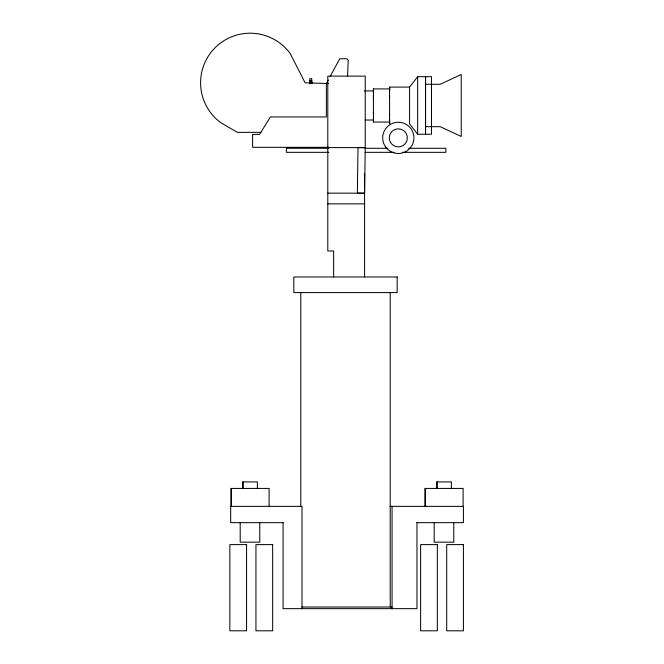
<?xml version="1.0" encoding="UTF-8"?>
<svg xmlns="http://www.w3.org/2000/svg" width="664" height="664" viewBox="0 0 664 664"><rect width="100%" height="100%" fill="white"/><g stroke="black" fill="none" stroke-linecap="round" stroke-linejoin="round"><path stroke-width="1" d="M373.417 97.176L373.417 113.743M389.577 96.263L389.577 114.648M373.425 98.189L373.434 91.117M389.577 97.176L389.627 87.084L409.563 87.084L417.639 76.7L431.484 76.7L431.484 134.236L417.639 134.236L409.563 123.853L409.563 87.084M373.442 92.869L373.467 88.91L389.627 88.91L389.602 91.117M389.602 119.81L389.627 122.035L373.467 122.035L373.492 119.819M389.652 122.218L389.627 123.853L389.577 113.743M417.639 76.7L417.639 134.236M425.591 76.7L425.591 134.236M364.586 193.274L365.25 147.707L358.021 147.599L357.356 193.166L364.586 193.274L364.586 276.971M347.538 76.46L348.218 60.258L346.824 58.772L339.694 58.772L330.182 76.476M328.282 80.012L326.373 83.556L326.373 116.955L270.348 116.955L259.599 134.377L252.602 134.377L252.602 147.308L328.78 147.308M309.897 80.684L311.731 80.684A231.885 231.885 0 0 1 312.08 83.606M309.897 82.004L310.818 82.004M328.439 83.556L305.116 82.809L290.251 53.635A49.568 49.568 0 0 0 215.103 47.717A49.568 49.568 0 0 0 221.021 122.865L237.529 132.393L260.869 132.327M425.508 84.286L440.215 84.286L461.223 74.484L461.223 136.477L440.215 126.675L425.508 126.675M364.395 90.926L373.467 90.926M365.25 120.018L373.467 120.018M327.8 147.599L365.25 147.599L365.25 76.111L327.8 76.111L327.8 250.975L333.635 250.975L333.635 276.971M328.829 148.288L286.375 148.288L286.375 152.338L328.829 152.338M365.067 148.288L387.851 148.288M408.559 148.288L445.843 148.288L445.843 152.338L402.351 152.338M365.067 152.338L394.067 152.338M327.8 193.166L364.586 193.166L364.586 173.495M327.8 203.865L364.586 203.865M390 506.358L463.414 506.358L463.414 522.659L416.793 522.659M283.196 522.659L230.682 522.659L230.682 506.358L301.995 506.358L301.995 608.656M301.995 607.029L392.075 607.029M389.627 87.084L389.66 89.557M373.467 88.91L373.492 91.134M373.442 118.059L373.467 122.035M373.425 112.731L373.442 119.81M463.115 506.358L463.115 488.422L424.852 488.422L424.852 506.358M453.769 522.659L453.769 542.164L434.206 542.164L434.206 522.659M451.387 488.422L451.387 481.898L436.588 481.898L436.588 488.422M437.252 481.898L437.252 488.422M425.508 76.7L425.508 134.236M425.516 488.422L425.516 506.358M416.967 522.659L416.967 608.656L283.072 608.656L283.072 522.659M392.075 506.358L392.075 608.656M390.216 292.592L390.216 607.029M311.731 83.813L311.731 78.634L309.897 78.634L309.897 83.813M300.784 292.592L300.784 506.698M269.103 506.358L269.103 488.422L230.84 488.422L230.84 506.358M259.757 522.659L259.757 542.164L240.194 542.164L240.194 522.659M257.375 488.422L257.375 481.898L242.567 481.898L242.567 488.422M243.232 481.898L243.232 488.422M231.504 488.422L231.504 506.358M397.172 276.971L293.82 276.971L293.82 292.592L397.172 292.592L397.172 276.971M246.576 544.604L229.86 544.604L229.86 630.8L246.576 630.8L246.576 544.604M272.663 544.604L255.947 544.604L255.947 630.8L272.663 630.8L272.663 544.604M437.327 544.604L420.619 544.604L420.619 630.8L437.327 630.8L437.327 544.604M463.414 544.604L446.698 544.604L446.698 630.8L463.414 630.8L463.414 544.604M385.56 146.893A15.621 15.621 0 0 0 412.51 144.395A15.621 15.621 0 0 0 396.873 122.309A15.621 15.621 0 0 0 385.56 146.893M390.639 142.611A9.022 9.022 0 0 0 406.26 142.129A9.022 9.022 0 0 0 398.035 128.849A9.022 9.022 0 0 0 390.639 142.611"/></g></svg>
